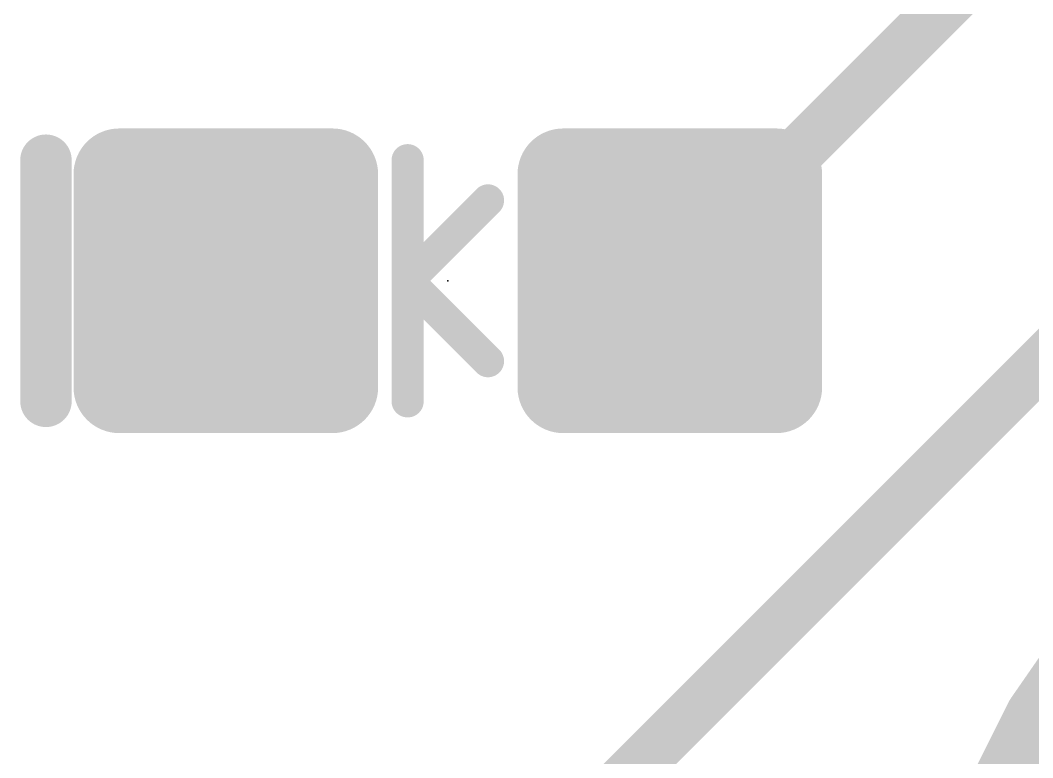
# Model space of a CAD drawing. Extents: x -32 to 103, y -61 to 35.
# Drawn here: x 17.361 to 21.361, y 5.101 to 8.014 of the extents above; entities that cross this region are included whole.
import ezdxf

# ---------------------------------------------------------------- set-up
doc = ezdxf.new("R2010")
doc.units = 0
for name, color, linetype in [('1', 12, 'CONTINUOUS'), ('16', 132, 'CONTINUOUS'), ('21', 41, 'CONTINUOUS'), ('23', 53, 'CONTINUOUS'), ('29', 253, 'CONTINUOUS'), ('31', 253, 'CONTINUOUS'), ('51', 53, 'CONTINUOUS')]:
    doc.layers.add(name, color=color, linetype=linetype)

# ---------------------------------------------------------------- blocks, each defined once
blk = doc.blocks.new('RECT160000X160000R30')
at = {"const_width": 0.15}
blk.add_lwpolyline([(0.425, -0.35), (0.425, 0.35, 0.4142), (0.35, 0.425), (-0.35, 0.425, 0.4142), (-0.425, 0.35), (-0.425, -0.35, 0.4142), (-0.35, -0.425), (0.35, -0.425, 0.4142)], format="xyb", close=True, dxfattribs=at)
blk.add_solid([(-0.3754, -0.3754), (0.3754, -0.3754), (-0.3754, 0.3754), (0.3754, 0.3754)])
blk = doc.blocks.new('RECT192512X192512R30')
at = {"const_width": 0.1805}
blk.add_lwpolyline([(0.5114, -0.4211), (0.5114, 0.4211, 0.4142), (0.4211, 0.5114), (-0.4211, 0.5114, 0.4142), (-0.5114, 0.4211), (-0.5114, -0.4211, 0.4142), (-0.4211, -0.5114), (0.4211, -0.5114, 0.4142)], format="xyb", close=True, dxfattribs=at)
blk.add_solid([(-0.4465, -0.4465), (0.4465, -0.4465), (-0.4465, 0.4465), (0.4465, 0.4465)])

msp = doc.modelspace()

# ---------------------------------------------------------------- linework, layer by layer
at = {"layer": '1'}
for points, const_width in [([(21.805, 8.863), (19.927, 6.985)], 0.2032), ([(19.05, 4.318), (22.352, 7.62)], 0.2032), ([(21.5659, 5.2039), (21.3574, 4.8222)], 0.254)]:
    msp.add_lwpolyline(points, dxfattribs=dict(at, const_width=const_width))
at = {"layer": '1', "const_width": 0.1016}
msp.add_lwpolyline([(19.8911, 7.0209, 1), (19.9629, 6.9491)], format="xyb", dxfattribs=at)
at = {"layer": '16', "const_width": 0.254}
msp.add_lwpolyline([(21.5659, 5.2039), (21.3574, 4.8222)], dxfattribs=at)
at = {"layer": '21', "const_width": 0.2032}
msp.add_lwpolyline([(17.4625, 6.5088), (17.4625, 7.4613)], dxfattribs=at)
at = {"layer": '21', "const_width": 0.1016}
for points in [[(17.5133, 7.4613, 1), (17.4117, 7.4613)], [(17.4117, 6.5088, 1), (17.5133, 6.5088)]]:
    msp.add_lwpolyline(points, format="xyb", dxfattribs=at)
at = {"layer": '23'}
msp.add_point((19.05, 6.985), dxfattribs=at)
at = {"layer": '29', "const_width": 0.254}
for points in [[(21.3788, 5.2639), (21.6103, 5.5981)], [(21.4274, 5.334), (26.7657, 5.334)], [(21.197, 4.9003), (21.3788, 5.2639)], [(21.2868, 5.08), (26.9217, 5.08)]]:
    msp.add_lwpolyline(points, dxfattribs=at)
at = {"layer": '29', "const_width": 0.127}
for points in [[(21.4274, 5.3975, 1), (21.4274, 5.2705)], [(21.3266, 5.3001, 1), (21.431, 5.2277)], [(21.4356, 5.2355, 1), (21.322, 5.2923)], [(21.2868, 5.1435, 1), (21.2868, 5.0165)]]:
    msp.add_lwpolyline(points, format="xyb", dxfattribs=at)
at = {"layer": '51', "const_width": 0.127}
for points in [[(18.8912, 6.985), (18.8912, 7.4613)], [(18.8912, 6.985), (19.2088, 7.3025)], [(18.8912, 6.5088), (18.8912, 6.985)], [(18.8912, 6.985), (19.2088, 6.6675)]]:
    msp.add_lwpolyline(points, dxfattribs=at)
at = {"layer": '51', "const_width": 0.0635}
for points in [[(18.923, 7.4613, 1), (18.8595, 7.4613)], [(19.2312, 7.28, 1), (19.1863, 7.325)], [(18.9137, 7.0075, 1), (18.8688, 6.9625)], [(18.923, 6.985, 1), (18.8595, 6.985)], [(18.8688, 7.0075, 1), (18.9137, 6.9625)], [(18.8595, 6.985, 1), (18.923, 6.985)], [(19.1863, 6.645, 1), (19.2312, 6.69)], [(18.8595, 6.5088, 1), (18.923, 6.5088)]]:
    msp.add_lwpolyline(points, format="xyb", dxfattribs=at)

# ---------------------------------------------------------------- block references
at = {"layer": '1', "rotation": 90}
for p in [(18.173, 6.985), (19.927, 6.985)]:
    msp.add_blockref('RECT160000X160000R30', p, dxfattribs=at)
at = {"layer": '29', "rotation": 90}
for p in [(18.173, 6.985), (19.927, 6.985)]:
    msp.add_blockref('RECT192512X192512R30', p, dxfattribs=at)
at = {"layer": '31', "rotation": 90}
for p in [(18.173, 6.985), (19.927, 6.985)]:
    msp.add_blockref('RECT160000X160000R30', p, dxfattribs=at)

doc.saveas('drawing.dxf')
